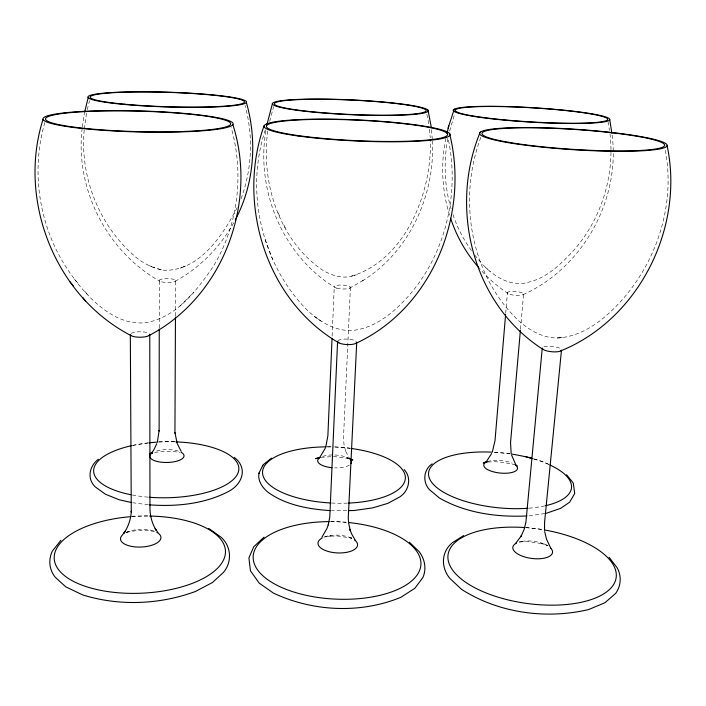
<?xml version="1.0" encoding="UTF-8"?>
<svg xmlns="http://www.w3.org/2000/svg" width="706" height="706" viewBox="0 0 706 706"><rect width="100%" height="100%" fill="white"/><g stroke="black" fill="none" stroke-linecap="round" stroke-linejoin="round"><path stroke-width="0.53" stroke-dasharray="3.53 2.65" d="M159.247 327.911L159.3 280.714M175.459 315.9L175.635 280.847A8.234 1.95 0.5 0 0 164.26 278.72A8.234 1.95 0.5 0 0 162.512 282.047A8.234 1.95 0.5 0 0 175.635 280.847M332.138 336.038L334.247 286.671M350.432 287.316L343.451 438.708L344.122 445.46L345.949 451.999L345.534 450.922L349.496 458.538M84.208 130.036C79.875 176.403 98.637 224.208 133.496 255.131C142.065 262.976 152.928 268.483 164.427 270.292C199.604 270.963 223.228 234.754 237.295 207.396M84.279 129.013L86.564 112.704M505.69 313.411L507.438 292.584M520.507 329.146L523.57 294.217A8.145 1.915 4.6 0 0 512.203 291.41A8.145 1.915 4.6 0 0 510.729 294.605A8.145 1.915 4.6 0 0 523.57 294.217M267.768 130.981C260.567 182.042 279.223 241.205 323.366 270.636C332.288 275.675 343.09 279.179 353.221 275.684M82.187 128.113C74.818 188.564 106.659 251.512 159.856 281.209M82.328 127.054L84.341 113.287M447.833 138.42C443.536 161.692 444.295 185.987 451.063 208.711M265.844 130.972C255.81 190.232 282.7 255.519 334.529 287.192M269.674 121.388L273.61 106.659M445.927 138.411C440.447 164.101 441.982 191.229 449.872 216.257M449.607 131.007L454.867 113.41M44.831 122.517C28.955 177.162 41.319 239.228 77.766 283.053M87.244 109.686L89.547 100.676M265.324 129.851C244.77 191.661 261.555 264.344 307.569 310.516C319.156 321.327 334.07 330.523 350.379 330.593C370.465 329.499 387.859 317.197 401.582 303.377C443.924 261.22 460.586 196.568 448.16 138.65M241.037 198.757C252.104 169.052 253.445 135.931 245.035 105.388M480.83 137.388C457.664 199.207 470.064 275.128 519.104 321.142C530.047 330.743 544.326 338.942 559.373 337.821M233.783 222.769C220.034 247.135 199.727 267.927 175.097 281.332M74.439 279.064C91.877 302.662 122.288 331.794 154.782 320.436C180.718 311.92 197.954 288.542 212.841 267.089C238.213 225.849 244.391 174.047 231.189 127.636M179.889 306.113L193.832 292.266M362.275 280.953C409.268 252.095 435.108 195.456 432.407 141.165M349.417 288.251L364.349 279.77M523.075 294.667C583.13 267.724 620.689 199.542 612.031 134.378M180.145 268.174L182.166 267.38M183.163 267L185.652 266.021M126.392 532.333L128.916 531.38M351.385 276.178C405.394 260.135 432.231 191.988 430.289 140.044M327.902 535.969L324.945 536.851L330.99 535.951L329.349 536.172L337.291 535.978L351.65 538.104M354.191 275.419L356.609 274.766M126.533 532.386L137.317 530.418L145.498 530.232L154.843 531.503M154.623 452.449L162.733 451.399L171.029 451.293L180.145 452.334M132.56 445.398L148.384 442.874M557.228 337.998C581.947 336.903 602.792 320.586 619.003 303.271C656.907 262.606 675.81 204.361 665.158 149.39M519.148 542.129L521.955 541.67L520.198 541.793A20.024 8.657 7.5 0 1 547.865 545.844M529.173 515.892L545.253 513.43M487.934 461.998L495.674 461.742L503.846 462.439L514.092 464.654M321.071 457.276L334.097 456.544L349.779 458.697L347.378 458.229L349.223 458.821M559.302 337.821L562.47 337.556M519.325 541.855L527.038 541.661L535.077 542.402L542.949 544.026L541.193 543.435L548.077 545.747M331.096 521.452L346.452 522.237M346.699 510.667L331.926 510.738M131.695 516.21L148.834 515.848M158.815 441.841L174.823 441.647M327.478 446.845L331.644 446.792M494.377 452.193L510.094 453.72M334.768 446.854L350.397 448.178M525.529 527.514L542.332 529.376M148.278 504.728L132.649 502.76M351.817 538.131L350.017 537.716L351.782 538.369M157.976 268.924L162.601 270.036M533.86 458.944L541.952 461.309L548.8 464.319M149.345 265.659L151.869 266.691M152.84 267.089L154.888 267.927M346.311 457.241L349.541 458.821M544.07 543.92L547.035 545.403M314.461 316.456L317.912 318.865M318.168 319.077L321.256 321.23M508.046 293.608C497.333 286.274 487.317 277.785 478.977 267.803M488.111 269.754C499.054 279.488 514.612 287.042 529.394 281.959C547.565 277.493 561.173 263.682 573.572 250.506C601.468 218.939 614.882 175.459 609.984 133.646M474.661 255.078L482.419 264.318L487.369 269.083M485.181 267.124L490.105 271.536M84.967 291.516L87.879 294.984M471.458 250.612C463.348 239.36 456.914 226.838 452.687 213.627M277.996 212.63L279.602 215.939M283.9 224.949L285.436 228.1M265.156 239.581L272.648 259.376M426.848 114.31L428.771 123.894M608.034 121.732L609.454 130.398M429.345 129.277L430.263 137.882M431.525 129.727L432.328 140.123M131.122 333.426A9.787 2.727 -0.2 0 1 140.256 331.776A9.787 2.727 -0.2 0 1 149.142 333.453M131.916 516.58A85.717 38.539 -2.5 0 1 149.557 516.06M125.968 532.615A20.227 8.851 -2.3 0 1 155.161 531.53M337.892 340.751A9.584 2.727 2.7 0 1 347.017 339.101A9.584 2.727 2.7 0 1 356.353 341.466M330.161 521.61A83.952 38.689 2.7 0 1 346.311 522.316M323.842 537.204A19.821 8.887 2.7 0 1 351.526 538.166M543.973 346.858A9.681 2.656 5.5 0 1 553.892 346.664A9.681 2.656 5.5 0 1 561.332 349.435M526.049 527.656A84.835 37.665 7.7 0 1 542.296 529.597M148.154 497.148A72.612 28.002 -1 0 1 131.943 494.95M132.702 445.424A72.612 28.002 -1 0 1 147.925 442.944M158.912 442.018A72.612 28.002 -1 0 1 175.776 441.868M156.591 451.046A17.138 6.433 -0.9 0 1 178.909 451.302M347.476 503.131A71.474 28.046 2.5 0 1 332.164 503.06M327.143 446.872A71.474 28.046 2.5 0 1 333.735 446.995M334.829 447.039A71.474 28.046 2.5 0 1 350.158 448.336M349.293 465.113A16.873 6.442 2.5 0 1 334.644 467.875M322.695 456.394A16.873 6.442 2.5 0 1 350.767 460.259M544.758 505.884A71.862 27.508 6 0 1 528.988 508.179M494.412 452.272A71.862 27.508 6 0 1 510.12 453.87M533.815 458.979A71.862 27.508 6 0 1 548.924 464.522M487.264 461.689A16.962 6.319 5.9 0 1 512.362 463.215M336.718 288.172A8.101 1.95 2.6 0 0 350.194 287.81A8.101 1.95 2.6 0 0 340.107 285.039A8.101 1.95 2.6 0 0 336.718 288.172"/><path stroke-width="1.06" d="M159.247 329.005L159.132 431.084L159.141 430.342L157.482 441.524M175.459 316.994L174.938 433.202L174.929 432.451L177.153 443.43L181.177 451.355M332.049 338.236L327.875 435.876L325.766 446.986M356.68 343.284L348.261 517.842L348.623 523.049L350.317 530.683L349.858 529.315L351.641 533.948L355.312 540.319M505.602 314.514L495.012 440.623L492.461 451.505M520.41 330.231L510.535 442.644L511.153 453.075M542.27 348.005L525.917 522.166L524.046 529.668L520.869 536.675L521.655 535.36L515.892 543.038M266.886 124.777L272.49 103.429M259.27 472.552C256.913 480.318 262.738 488.252 268.58 492.7C286.698 505.381 309.228 509.22 330.867 510.641M446.995 133.284L448.795 125.924M43.031 119.349C17.376 200.204 55.094 296.388 130.919 335.509M84.596 112.245L88.188 97.631M264.079 125.712C236.307 203.584 266.083 300.712 338.906 342.869M448.072 128.157L454.249 109.209M480.274 132.031C448.76 207.732 472.411 304.56 543.126 349.444M156.767 443.668L153.873 449.793L151.146 453.72A17.138 6.433 -0.9 0 0 168.39 462.439A17.138 6.433 -0.9 0 0 181.248 452.343M325.316 448.151L319.739 457.462M235.257 219.937C254.239 184.187 257.469 141.2 246.368 102.485A79.31 7.395 1.8 0 0 132.243 91.824A79.31 7.395 1.8 0 0 123.188 104.338A79.31 7.395 1.8 0 0 246.368 102.485M262.473 465.978L263.435 464.539L271.554 458.115M258.864 473.391L262.853 465.183M491.579 453.543L486.505 461.424M321.945 537.178L326.931 528.52L328.625 523.755L328.264 524.902L329.764 517.198L337.583 341.448A9.584 2.727 2.7 0 0 346.046 344.51A9.584 2.727 2.7 0 0 356.459 342.887M451.593 543.408C441.056 552.683 441.065 567.721 449.74 578.249L461.495 589.307C498.56 613.108 545.923 619.55 588.557 609.578L604.927 602.739L615.703 593.367C621.156 585.645 621.712 575.84 617.062 567.642L609.075 557.272M98.363 459.279C89.433 465.889 86.609 478.747 95.275 486.893L105.335 494.182L119.226 499.786L131.616 502.531M60.937 540.284L52.332 551.112C48.149 559.779 49.226 569.821 55.28 577.279L65.746 586.836L82.637 594.911C119.235 606.295 159.512 604.671 195.412 591.487L212.427 582.538L223.317 572.557C232.345 562.17 231.391 546.32 221.057 537.213L208.72 528.441M432.178 463.868C423.335 469.578 422.347 482.533 429.733 489.893L439.414 498.021C465.757 513.121 497.033 517.374 527.003 515.936M264.07 537.16L253.754 546.735L248.918 557.846L250.427 570.792L259.181 583.094L273.354 593.049C312.74 611.67 360.457 613.92 400.893 597.302L414.81 588.31L422.885 577.552C426.733 568.833 424.818 559.117 419.17 551.651L409.339 542.155M452.272 542.773L463.63 535.572M149.045 335.535C222.919 297.014 257.964 203.257 232.874 124.635A95.125 10.528 1.5 0 0 96.951 110.851A95.125 10.528 1.5 0 0 84.358 128.713A95.125 10.528 1.5 0 0 232.874 124.635M355.559 343.513C432.628 308.195 469.799 213.927 449.572 133.619M560.961 350.785C639.168 319.024 684.661 227.226 667.046 145.383M152.452 452.678L149.531 453.958L152.602 452.793M546.329 513.271L560.582 508.382L569.618 502.213L574.702 493.547L573.29 483.098L566.609 474.767M487.264 461.689L483.213 462.995L487.193 461.856L483.963 462.518M152.602 452.722L150.554 453.376L152.593 452.908M319.183 457.726L315.573 458.671L320.153 457.506M348.808 510.623L354.085 510.517L372.477 507.914L387.823 503.378L399.772 496.927C408.871 491.138 412.075 477.785 404.159 469.587M149.328 504.825C175.82 506.811 203.619 504.137 227.597 491.976L228.276 491.597C242.37 484.475 248.327 467.919 234.233 457.409M525.767 456.588L532.845 458.653M350.141 459.121L352.903 460.021L350.388 459.121M514.727 464.442L517.392 465.916M478.315 267.009C465.845 252.898 456.517 236.095 450.596 218.242M69.735 281.5L73.248 285.806M82.681 297.464L85.682 301.144M157.897 532.474L155.152 528.6L156.167 530.268C152.108 523.649 149.981 515.909 149.972 508.152L149.769 334.141A9.787 2.727 -0.2 0 1 141.138 337.203A9.787 2.727 -0.2 0 1 130.328 334.82L131.281 512.185L131.342 511.153C130.919 518.989 128.342 526.667 123.965 533.18L125.253 531.3L122.323 535.113A20.227 8.851 -2.3 0 0 129.41 545.906A20.227 8.851 -2.3 0 0 155.382 543.823A20.227 8.851 -2.3 0 0 156.864 532.342M550.812 548.244L546.444 539.013L544.697 531.547M516.095 465.404L511.665 455.246M428.03 110.127L431.357 127.645M609.772 119.711A78.419 7.254 3.4 0 1 489.902 118.599A78.419 7.254 3.4 0 1 494.959 106.315A78.419 7.254 3.4 0 1 609.772 119.711L611.873 133.328M544.52 530.091L544.582 522.237L561.473 350.15A9.681 2.656 5.5 0 1 552.33 351.8A9.681 2.656 5.5 0 1 542.376 348.711M149.557 516.06A85.717 38.539 -2.5 0 1 212.162 572.848A85.717 38.539 -2.5 0 1 67.044 577.552A85.717 38.539 -2.5 0 1 130.822 516.66M348.473 522.519A83.952 38.689 2.7 0 1 407.071 584.383A83.952 38.689 2.7 0 1 265.165 577.746A83.952 38.689 2.7 0 1 329.075 521.61M354.721 540.081A19.821 8.887 2.7 0 1 350.026 551.501A19.821 8.887 2.7 0 1 323.833 549.842A19.821 8.887 2.7 0 1 322.148 538.007M544.45 529.968A84.835 37.665 7.7 0 1 601.909 594.937A84.835 37.665 7.7 0 1 459.482 577.499A84.835 37.665 7.7 0 1 524.964 527.576M550.654 548.041A20.024 8.657 7.5 0 1 544.017 558.217A20.024 8.657 7.5 0 1 518.442 554.404A20.024 8.657 7.5 0 1 516.642 542.976M175.776 441.868A72.612 28.002 -1 0 1 237.631 473.832A72.612 28.002 -1 0 1 149.248 497.245M130.831 494.729A72.612 28.002 -1 0 1 93.642 470.664A72.612 28.002 -1 0 1 131.625 445.662M149.019 442.821A72.612 28.002 -1 0 1 157.87 442.08M351.217 448.478A71.474 28.046 2.5 0 1 405.341 478.271A71.474 28.046 2.5 0 1 348.561 503.087M331.061 503.007A71.474 28.046 2.5 0 1 262.57 473.391A71.474 28.046 2.5 0 1 326.04 446.88M331.97 467.699A16.873 6.442 2.5 0 1 319.333 458.079M350.767 460.259A16.873 6.442 2.5 0 1 350.917 463.595M549.868 464.954A71.862 27.508 6 0 1 545.703 505.672M527.982 508.258A71.862 27.508 6 0 1 430.828 481.086A71.862 27.508 6 0 1 492.347 452.158M511.215 454.029A71.862 27.508 6 0 1 531.689 458.37M516.104 465.563A16.962 6.319 5.9 0 1 500.783 473.108A16.962 6.319 5.9 0 1 485.066 462.915M85.691 128.466A92.61 10.246 1.5 0 0 230.421 124.53A92.61 10.246 1.5 0 0 98.266 111.089A92.61 10.246 1.5 0 0 85.691 128.466M299.273 135.746A90.677 10.272 2.6 0 0 446.298 136.179A90.677 10.272 2.6 0 0 325.378 119.358A90.677 10.272 2.6 0 0 299.273 135.746M297.853 135.949A93.13 10.555 2.6 0 0 448.751 136.355A93.13 10.555 2.6 0 0 324.345 119.102A93.13 10.555 2.6 0 0 297.853 135.949M508.488 142.285A91.551 9.99 3.7 0 0 661.381 147.66A91.551 9.99 3.7 0 0 549.586 128.192A91.551 9.99 3.7 0 0 508.488 142.285M506.917 142.435A94.03 10.263 3.7 0 0 663.869 147.907A94.03 10.263 3.7 0 0 548.853 127.927A94.03 10.263 3.7 0 0 506.917 142.435M124.282 104.179A77.228 7.201 1.8 0 0 244.311 102.396A77.228 7.201 1.8 0 0 133.319 92.009A77.228 7.201 1.8 0 0 124.282 104.179M301.012 110.507A75.957 7.21 2.6 0 0 424.95 111.883A75.957 7.21 2.6 0 0 325.087 99.29A75.957 7.21 2.6 0 0 301.012 110.507M299.768 110.63A78.013 7.404 2.6 0 0 426.989 112.025A78.013 7.404 2.6 0 0 324.283 99.105A78.013 7.404 2.6 0 0 299.768 110.63M490.855 118.458A76.354 7.06 3.4 0 0 607.672 119.57A76.354 7.06 3.4 0 0 496 106.518A76.354 7.06 3.4 0 0 490.855 118.458"/></g></svg>
